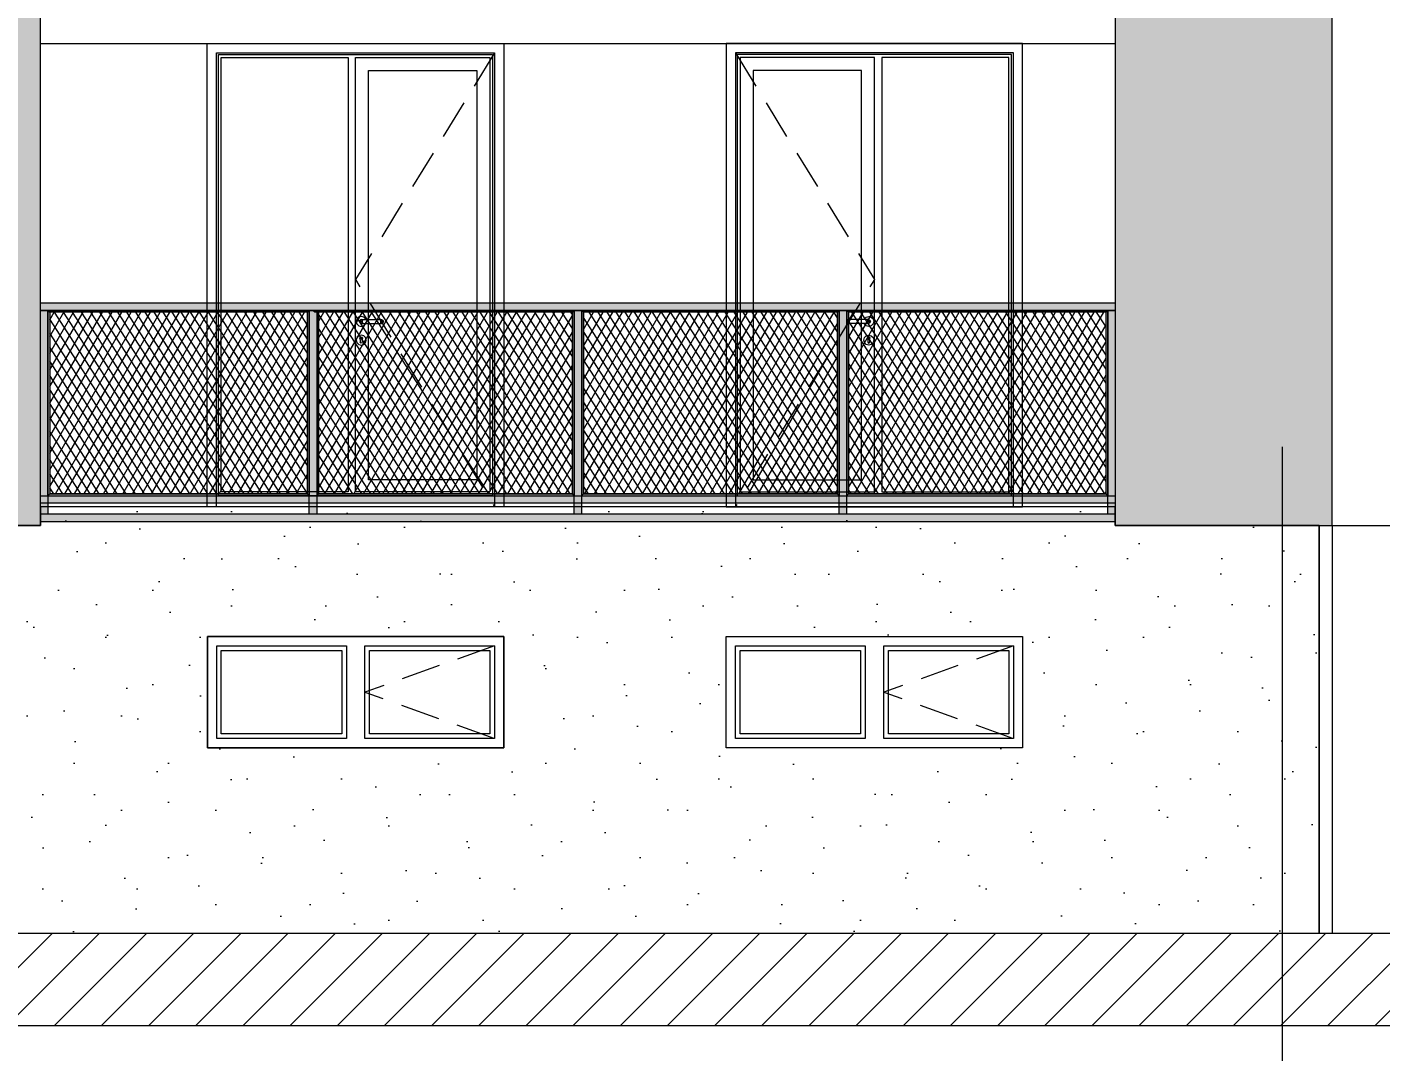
# Model space of a CAD drawing. Header units: millimetres. Extents: x 476244520 to 476657119, y 4620824743 to 4621446928.
# Drawn here: x 476574356 to 476581663, y 4621069804 to 4621075334 of the extents above; entities that cross this region are included whole.
import ezdxf

# ---------------------------------------------------------------- set-up
doc = ezdxf.new("R2010")
doc.units = ezdxf.units.MM
doc.header["$MEASUREMENT"] = 0
doc.linetypes.add('Hidden Line', pattern=[317.5, 211.666667, -105.833333])
for name, color, linetype, lineweight in [('2D Drafting - General_Pen_No__30_Pen_No__9_Pen_No__9_Pen_No__253', 252, 'Continuous', 0), ('2D Drafting - General_Pen_No__30_Pen_No__9_Pen_No__9_Pen_No__7', 7, 'Continuous', 0), ('2D Drafting - General_Pen_No__7_Pen_No__250', 7, 'Continuous', 0), ('2D Drafting - General_Pen_No__7_Pen_No__7', 7, 'Continuous', 0), ('New_2D Drafting - General_Pen_No__30_Pen_No__9_Pen_No__9_Pen_No__255', 255, 'Continuous', 0), ('New_2D Drafting - General_Pen_No__30_Pen_No__9_Pen_No__9_Pen_No__7', 7, 'Continuous', 0), ('New_2D Drafting - General_Pen_No__4', 7, 'Continuous', 0), ('New_2D Drafting - General_Pen_No__42', 250, 'Continuous', 0), ('New_2D Drafting - General_Pen_No__7', 7, 'Continuous', 0), ('New_reg_nak_Pen_No__7', 7, 'Continuous', 0), ('New_shenobebi_Pen_No__7', 7, 'Continuous', 0), ('New_Site & Landscape - Terrain_Pen_No__250', 7, 'Continuous', 0), ('New_Structural - Bearing_Pen_No__250', 7, 'Continuous', 0), ('New_Structural - Bearing_Pen_No__7', 7, 'Continuous', 0), ('Structural - Bearing_Pen_No__7', 7, 'Continuous', 0), ('zoma_Pen_No__142', 142, 'Continuous', 0), ('zoma_Pen_No__5_Pen_No__5_Pen_No__142', 142, 'Continuous', 0)]:
    doc.layers.add(name, color=color, linetype=linetype, lineweight=lineweight)
doc.layers.add('zoma', color=7, linetype='Continuous')
doc.styles.add('GENERATED_STYLE_2', font='arial.ttf')
doc.dimstyles.new('GENERATED_STYLE__1', dxfattribs={"dimtxt": 200, "dimasz": 64.421331, "dimexe": 0.18, "dimexo": 3, "dimgap": 0.09, "dimtad": 1, "dimtih": 1, "dimtoh": 1, "dimlfac": 0.001, "dimzin": 0, "dimdsep": 46, "dimtxsty": 'GENERATED_STYLE_2', "dimblk": 'ARROWHEAD_2', "dimblk1": 'ARROWHEAD_2', "dimblk2": 'ARROWHEAD_2', "dimcen": 0.09, "dimclrd": 142, "dimclre": 142, "dimclrt": 142, "dimadec": 0, "dimazin": 0, "dimtfac": 1, "dimtdec": 4, "dimtmove": 0, "dimatfit": 3, "dimfxl": 1, "dimtolj": 1, "dimtzin": 0, "dimarcsym": 0})
pattern_1 = [(60, (476844527.15, 4621385791.044), (-38.971143, 22.5), []), (122.833095, (476844527.15, 4621385791.044), (36.8060797, 18.75), [])]

# ---------------------------------------------------------------- blocks, each defined once
blk = doc.blocks.new('*D172', base_point=(476844527.1, 4621385791))
at = {"layer": 'zoma_Pen_No__142', "color": 142, "linetype": 'Continuous', "lineweight": 0, "transparency": 16777216}
for p, q in [((476539661.3, 4621067725), (476539702.8, 4621067725)), ((476539727.3, 4621067767.3), (476539678.3, 4621067682.6)), ((476539702.8, 4621067661.4), (476539702.8, 4621067788.5)), ((476539702.8, 4621067725), (476581502.8, 4621067725)), ((476581478.3, 4621067682.6), (476581527.3, 4621067767.3)), ((476581502.8, 4621067661.4), (476581502.8, 4621067788.5)), ((476581502.8, 4621067725), (476581544.2, 4621067725))]:
    blk.add_line(p, q, dxfattribs=at)
at = {"layer": 'zoma_Pen_No__142', "color": 142, "lineweight": 0, "transparency": 16777216, "insert": (476560260.9, 4621067765), "char_height": 200, "attachment_point": 7, "style": 'GENERATED_STYLE_2'}
blk.add_mtext('\\A1;{\\pql;\\fArial CYR|b0|i0|c204|p34;41.80}', dxfattribs=at)
blk = doc.blocks.new('ARROWHEAD_2')
at = {"color": 0, "linetype": 'Continuous', "lineweight": 0}
for p, q in [((0, 0), (-1, 0)), ((-0.38, -0.66), (0.38, 0.66))]:
    blk.add_line(p, q, dxfattribs=at)
blk = doc.blocks.new('*D184', base_point=(476844527.1, 4621385791))
at = {"layer": 'zoma_Pen_No__142', "color": 142, "linetype": 'Continuous', "lineweight": 0, "transparency": 16777216}
for p, q in [((476574054, 4621068559.8), (476574005.1, 4621068475)), ((476574029.5, 4621068453.8), (476574029.5, 4621068581)), ((476574454, 4621068559.8), (476574405.1, 4621068475)), ((476574429.5, 4621068453.8), (476574429.5, 4621068581)), ((476574029.5, 4621068517.4), (476574429.5, 4621068517.4))]:
    blk.add_line(p, q, dxfattribs=at)
blk = doc.blocks.new('*D185', base_point=(476844527.1, 4621385791))
at = {"layer": 'zoma_Pen_No__142', "color": 142, "linetype": 'Continuous', "lineweight": 0, "transparency": 16777216}
for p, q in [((476574454, 4621068559.8), (476574405.1, 4621068475)), ((476574429.5, 4621068453.8), (476574429.5, 4621068581)), ((476580954, 4621068559.8), (476580905.1, 4621068475)), ((476580929.5, 4621068453.8), (476580929.5, 4621068581)), ((476574429.5, 4621068517.4), (476580929.5, 4621068517.4))]:
    blk.add_line(p, q, dxfattribs=at)
at = {"layer": 'zoma_Pen_No__142', "color": 142, "lineweight": 0, "transparency": 16777216, "char_height": 200, "attachment_point": 7, "style": 'GENERATED_STYLE_2'}
for s, insert in [('\\A1;{\\pql;\\fArial CYR|b0|i0|c204|p34;6.50}', (476577413.5, 4621068557.4)), ('\\A1;{\\pql;\\fArial CYR|b0|i0|c204|p34;0.40}', (476580372.9, 4621068557.4))]:
    blk.add_mtext(s, dxfattribs=dict(at, insert=insert))
blk = doc.blocks.new('*D186', base_point=(476844527.1, 4621385791))
at = {"layer": 'zoma_Pen_No__142', "color": 142, "linetype": 'Continuous', "lineweight": 0, "transparency": 16777216}
for p, q in [((476580954, 4621068559.8), (476580905.1, 4621068475)), ((476580929.5, 4621068453.8), (476580929.5, 4621068581)), ((476581305.1, 4621068475), (476581354, 4621068559.8)), ((476581329.5, 4621068453.8), (476581329.5, 4621068581)), ((476580929.5, 4621068517.4), (476581329.5, 4621068517.4)), ((476581329.5, 4621068517.4), (476581371, 4621068517.4))]:
    blk.add_line(p, q, dxfattribs=at)

msp = doc.modelspace()

# ---------------------------------------------------------------- hatches: boundary and pattern name
at = {"layer": '2D Drafting - General_Pen_No__30_Pen_No__9_Pen_No__9_Pen_No__253', "linetype": 'Continuous', "lineweight": 0}
h = msp.add_hatch(dxfattribs=at)
h.set_pattern_fill('BRICK___RUNNING_BOND', color=252, style=0, pattern_type=2)
h.set_pattern_definition([(0, (476584677.18, 4621075479.1), (0, 66.64), []), (90, (476584677.18, 4621075479.1), (-244.8, 0), [66.64, -66.64]), (90, (476584799.58, 4621075545.74), (-244.8, 0), [66.64, -66.64])])
h.paths.add_polyline_path([(476539459.138, 4621072645.531), (476540629.005, 4621072645.531), (476540629.014, 4621075245.539), (476540629.014, 4621076667.176), (476540629.014, 4621084845.531), (476540629.014, 4621085057.885), (476540629.014, 4621085545.532), (476546429.014, 4621085545.532), (476546429.014, 4621072645.531), (476553686.976, 4621072645.531), (476553729.155, 4621072645.531), (476553729.155, 4621075945.533), (476553729.155, 4621078445.544), (476553729.155, 4621079070.057), (476553729.155, 4621085545.544), (476557529.011, 4621085545.544), (476557529.011, 4621075245.549), (476556929.206, 4621075245.549), (476556929.206, 4621070445.499), (476563929.127, 4621070445.499), (476563929.127, 4621075251.999), (476563329.323, 4621075251.999), (476563329.323, 4621085545.544), (476567129.179, 4621085545.544), (476567129.179, 4621072645.445), (476569940.806, 4621072645.445), (476569940.806, 4621072645.531), (476570829.494, 4621072645.531), (476572429.494, 4621072645.531), (476574429.014, 4621072645.531), (476574429.014, 4621085545.532), (476580229.014, 4621085545.532), (476580229.014, 4621072645.531), (476581399.049, 4621072645.531), (476581399.049, 4621085945.125), (476580317.511, 4621085945.125), (476574428.978, 4621085945.125), (476553729.155, 4621085945.125), (476546829.014, 4621085945.125), (476539459.138, 4621085945.125)])
h.paths.add_polyline_path([(476546829.014, 4621082345.544), (476546829.014, 4621084845.531), (476553329.014, 4621084845.531), (476553329.014, 4621082345.544)], flags=0)
h.paths.add_polyline_path([(476546829.014, 4621075945.533), (476546829.014, 4621078445.544), (476553329.014, 4621078445.544), (476553329.014, 4621075945.533)], flags=0)
h.paths.add_polyline_path([(476546829.014, 4621079145.544), (476546829.014, 4621081645.544), (476553329.014, 4621081645.544), (476553329.014, 4621079145.544)], flags=0)
h.paths.add_polyline_path([(476549474.939, 4621072745.581), (476549479.055, 4621072745.581), (476549479.055, 4621075245.581), (476547879.055, 4621075245.582), (476547879.055, 4621072745.581)], flags=0)
h.paths.add_polyline_path([(476559629.231, 4621083245.531), (476559629.231, 4621084845.531), (476558029.231, 4621084845.531), (476558029.231, 4621083245.531)], flags=0)
h.paths.add_polyline_path([(476559629.231, 4621073645.531), (476559629.231, 4621075245.531), (476558029.231, 4621075245.531), (476558029.231, 4621073645.531)], flags=0)
h.paths.add_polyline_path([(476558029.236, 4621076845.531), (476559629.236, 4621076845.531), (476559629.236, 4621078445.531), (476558029.236, 4621078445.531)], flags=0)
h.paths.add_polyline_path([(476559629.236, 4621080045.531), (476559629.236, 4621081645.531), (476558029.236, 4621081645.531), (476558029.236, 4621080045.531)], flags=0)
h.paths.add_polyline_path([(476559629.014, 4621071445.531), (476559629.014, 4621072045.531), (476558029.442, 4621072045.531), (476558029.442, 4621071445.531)], flags=0)
h.paths.add_polyline_path([(476561228.792, 4621078445.531), (476561228.792, 4621076845.531), (476562828.792, 4621076845.531), (476562828.792, 4621078445.531)], flags=0)
h.paths.add_polyline_path([(476561228.792, 4621080045.531), (476562828.792, 4621080045.531), (476562828.792, 4621081645.531), (476561228.792, 4621081645.531)], flags=0)
h.paths.add_polyline_path([(476561228.797, 4621084845.531), (476561228.797, 4621083245.531), (476562828.797, 4621083245.531), (476562828.797, 4621084845.531)], flags=0)
h.paths.add_polyline_path([(476562828.369, 4621071445.531), (476562828.369, 4621072045.531), (476561228.797, 4621072045.531), (476561228.797, 4621071445.531)], flags=0)
h.paths.add_polyline_path([(476561228.797, 4621073645.531), (476562828.797, 4621073645.531), (476562828.797, 4621075245.531), (476561228.797, 4621075245.531)], flags=0)
h.paths.add_polyline_path([(476568178.997, 4621081645.582), (476568178.997, 4621079145.581), (476569778.997, 4621079145.581), (476569778.997, 4621081645.581)], flags=0)
h.paths.add_polyline_path([(476569778.997, 4621075945.581), (476569778.997, 4621078445.581), (476568178.997, 4621078445.582), (476568178.997, 4621075945.581)], flags=0)
h.paths.add_polyline_path([(476568178.997, 4621082345.581), (476569778.997, 4621082345.581), (476569778.997, 4621084845.581), (476568178.997, 4621084845.582)], flags=0)
h.paths.add_polyline_path([(476571779.011, 4621084845.581), (476571779.011, 4621082345.581), (476573379.011, 4621082345.581), (476573379.011, 4621084845.582)], flags=0)
h.paths.add_polyline_path([(476571779.011, 4621081645.581), (476571779.011, 4621079145.581), (476573379.011, 4621079145.581), (476573379.011, 4621081645.582)], flags=0)
h.paths.add_polyline_path([(476571779.011, 4621075245.581), (476571779.011, 4621072745.581), (476571783.128, 4621072745.581), (476573379.011, 4621072745.581), (476573379.011, 4621075245.582)], flags=0)
h.paths.add_polyline_path([(476571779.011, 4621075945.581), (476573379.011, 4621075945.581), (476573379.011, 4621078445.582), (476571779.011, 4621078445.581)], flags=0)
at = {"layer": '2D Drafting - General_Pen_No__7_Pen_No__7', "linetype": 'Continuous', "lineweight": 0}
h = msp.add_hatch(dxfattribs=at)
h.set_pattern_fill('MASONRY_BLOCK', style=0, pattern_type=2)
h.set_pattern_definition([(45, (476844527.15, 4621385791.04), (-127.27922, 127.27922), [])])
h.paths.add_polyline_path([(476586195.073, 4621070445.452), (476586195.073, 4621069945.453), (476529791.678, 4621069945.453), (476529791.678, 4621070445.443), (476544428.49, 4621070445.473)])
at = {"layer": 'New_2D Drafting - General_Pen_No__30_Pen_No__9_Pen_No__9_Pen_No__255', "linetype": 'Continuous', "lineweight": 0}
for points in [[(476580229.014, 4621073845.583), (476580229.014, 4621073805.583), (476574429.014, 4621073805.583), (476574429.014, 4621073845.583)], [(476574469.014, 4621072705.531), (476574429.014, 4621072705.531), (476574429.014, 4621073805.583), (476574469.014, 4621073805.583)], [(476574478.988, 4621073795.583), (476574468.988, 4621073805.583), (476575879.014, 4621073805.583), (476575869.014, 4621073795.583)], [(476574469.014, 4621073805.583), (476574479.1, 4621073795.583), (476574479.1, 4621072815.581), (476574469.014, 4621072805.581)], [(476575879.014, 4621072805.581), (476575869.014, 4621072815.581), (476575869.014, 4621073795.583), (476575879.014, 4621073805.583)], [(476575919.014, 4621072705.531), (476575879.014, 4621072705.531), (476575879.014, 4621073805.583), (476575919.014, 4621073805.583)], [(476575909.014, 4621073795.609), (476575899.014, 4621073805.609), (476577309.014, 4621073805.609), (476577299.014, 4621073795.609)], [(476575919.014, 4621072805.555), (476575929.014, 4621072815.555), (476575929.014, 4621073795.583), (476575919.014, 4621073805.583)], [(476577309.014, 4621072805.581), (476577299.014, 4621072815.581), (476577299.014, 4621073795.609), (476577309.014, 4621073805.609)], [(476577349.014, 4621072705.531), (476577309.014, 4621072705.531), (476577309.014, 4621073805.583), (476577349.014, 4621073805.583)], [(476577359.014, 4621073795.583), (476577349.014, 4621073805.583), (476578739.014, 4621073805.583), (476578729.014, 4621073795.583)], [(476577349.014, 4621072805.555), (476577359.014, 4621072815.555), (476577359.014, 4621073795.583), (476577349.014, 4621073805.583)], [(476578739.014, 4621072805.581), (476578729.014, 4621072815.581), (476578729.014, 4621073795.609), (476578739.014, 4621073805.609)], [(476578779.014, 4621072705.531), (476578739.014, 4621072705.531), (476578739.014, 4621073805.583), (476578779.014, 4621073805.583)], [(476578779.014, 4621072805.555), (476578789.014, 4621072815.555), (476578789.014, 4621073795.583), (476578779.014, 4621073805.583)], [(476578789.014, 4621073795.583), (476578779.014, 4621073805.583), (476580189.014, 4621073805.583), (476580179.014, 4621073795.583)], [(476580189.014, 4621072805.555), (476580179.014, 4621072815.555), (476580179.014, 4621073795.583), (476580189.014, 4621073805.583)], [(476580229.014, 4621072705.531), (476580189.014, 4621072705.531), (476580189.014, 4621073805.583), (476580229.014, 4621073805.583)], [(476580229.014, 4621072805.581), (476580229.014, 4621072765.581), (476574429.014, 4621072765.581), (476574429.014, 4621072805.581)], [(476574479.1, 4621072815.581), (476574469.014, 4621072805.581), (476575879.014, 4621072805.581), (476575869.014, 4621072815.581)], [(476575929.014, 4621072815.608), (476575918.988, 4621072805.581), (476577309.014, 4621072805.581), (476577298.988, 4621072815.608)], [(476577359.014, 4621072815.555), (476577349.039, 4621072805.581), (476578739.04, 4621072805.581), (476578729.034, 4621072815.587)], [(476578789.014, 4621072815.581), (476578779.014, 4621072805.581), (476580188.988, 4621072805.581), (476580178.988, 4621072815.581)], [(476574429.014, 4621072705.531), (476574429.014, 4621072665.531), (476580229.014, 4621072665.531), (476580229.014, 4621072705.531)]]:
    msp.add_hatch(color=255, dxfattribs=at).paths.add_polyline_path(points)
at = {"layer": 'New_2D Drafting - General_Pen_No__42', "linetype": 'Continuous', "lineweight": 0}
h = msp.add_hatch(dxfattribs=at)
h.set_pattern_fill('CUT_STONE', color=250, style=0, pattern_type=2)
h.set_pattern_definition([(45, (476844527.15, 4621386591.04), (-254.55844, 254.55844), [0, -240, 0, -360]), (110, (476845327.15, 4621386591.04), (338.28934, 123.12725), [0, -176, 0, -304])])
h.paths.add_polyline_path([(476570029.014, 4621072645.531), (476570029.014, 4621070445.526), (476581329.167, 4621070445.55), (476581329.167, 4621072645.531), (476580229.014, 4621072645.531), (476580229.014, 4621072745.589), (476574429.014, 4621072745.589), (476574429.014, 4621072645.532)])
h.paths.add_polyline_path([(476573429.014, 4621071445.531), (476573429.014, 4621072045.531), (476571829.442, 4621072045.531), (476571829.442, 4621071445.531)], flags=0)
h.paths.add_polyline_path([(476575329.442, 4621072045.531), (476575329.442, 4621071445.531), (476576929.014, 4621071445.531), (476576929.014, 4621072045.531)], flags=0)
h.paths.add_polyline_path([(476578129.591, 4621072045.531), (476579729.162, 4621072045.531), (476579729.162, 4621071445.531), (476578129.591, 4621071445.531)], flags=0)
at = {"layer": 'New_2D Drafting - General_Pen_No__7', "linetype": 'Continuous', "lineweight": 0}
h = msp.add_hatch(dxfattribs=at)
h.set_pattern_fill('BATT_INSULATION', style=0, pattern_type=2)
h.set_pattern_definition(pattern_1)
h.paths.add_polyline_path([(476575869.014, 4621073795.583), (476574479.1, 4621073795.583), (476574479.1, 4621072815.581), (476575869.014, 4621072815.581)])
h = msp.add_hatch(dxfattribs=at)
h.set_pattern_fill('BATT_INSULATION', style=0, pattern_type=2)
h.set_pattern_definition(pattern_1)
h.paths.add_polyline_path([(476577299.014, 4621073795.609), (476575929.014, 4621073795.609), (476575929.014, 4621072815.608), (476577299.014, 4621072815.608)])
h = msp.add_hatch(dxfattribs=at)
h.set_pattern_fill('BATT_INSULATION', style=0, pattern_type=2)
h.set_pattern_definition(pattern_1)
h.paths.add_polyline_path([(476578729.04, 4621073795.583), (476577359.014, 4621073795.583), (476577359.014, 4621072815.555), (476578729.04, 4621072815.555)])
h = msp.add_hatch(dxfattribs=at)
h.set_pattern_fill('BATT_INSULATION', style=0, pattern_type=2)
h.set_pattern_definition(pattern_1)
h.paths.add_polyline_path([(476580179.014, 4621073795.583), (476578789.014, 4621073795.583), (476578789.014, 4621072815.581), (476580179.014, 4621072815.581)])

# ---------------------------------------------------------------- linework, layer by layer
at = {"layer": '2D Drafting - General_Pen_No__30_Pen_No__9_Pen_No__9_Pen_No__7', "color": 7, "linetype": 'Continuous', "lineweight": 0, "flags": 128}
msp.add_lwpolyline([(476556929.206, 4621070445.499), (476563929.127, 4621070445.499), (476563929.127, 4621075251.999), (476563329.323, 4621075251.999), (476563329.323, 4621085545.544), (476567129.179, 4621085545.544), (476567129.179, 4621072645.445), (476569940.806, 4621072645.445), (476569940.806, 4621072645.531), (476570829.494, 4621072645.531), (476572429.494, 4621072645.531), (476574429.014, 4621072645.531), (476574429.014, 4621085545.532), (476580229.014, 4621085545.532), (476580229.014, 4621072645.531), (476581399.049, 4621072645.531), (476581399.049, 4621085945.125), (476580317.511, 4621085945.125), (476574428.978, 4621085945.125), (476553729.155, 4621085945.125)], dxfattribs=at)
at = {"layer": '2D Drafting - General_Pen_No__7_Pen_No__250', "color": 7, "linetype": 'Continuous', "lineweight": 0, "flags": 128}
msp.add_lwpolyline([(476586195.073, 4621070445.452), (476586195.073, 4621069945.453), (476529791.678, 4621069945.453), (476529791.678, 4621070445.443), (476544428.49, 4621070445.473)], close=True, dxfattribs=at)
at = {"layer": '2D Drafting - General_Pen_No__7_Pen_No__7', "color": 7, "linetype": 'Continuous', "lineweight": 0, "flags": 128}
for points in [[(476576924.593, 4621072745.538), (476575328.71, 4621072745.544), (476575328.718, 4621075245.544), (476576928.718, 4621075245.538)], [(476576928.718, 4621075245.538), (476576928.71, 4621072745.538), (476576924.593, 4621072745.538)], [(476578133.146, 4621072745.538), (476579729.029, 4621072745.543), (476579729.021, 4621075245.544), (476578129.021, 4621075245.538)], [(476578129.021, 4621075245.538), (476578129.029, 4621072745.538), (476578133.146, 4621072745.538)]]:
    msp.add_lwpolyline(points, dxfattribs=at)
for points in [[(476575378.718, 4621075195.542), (476576878.718, 4621075195.537), (476576878.71, 4621072745.538), (476575378.71, 4621072745.545)], [(476575388.718, 4621075185.542), (476576868.718, 4621075185.537), (476576868.71, 4621072805.54), (476575388.71, 4621072805.545)], [(476579679.021, 4621075195.542), (476578179.021, 4621075195.537), (476578179.029, 4621072745.538), (476579679.029, 4621072745.545)], [(476579669.021, 4621075185.542), (476578189.021, 4621075185.537), (476578189.029, 4621072805.54), (476579669.029, 4621072805.545)], [(476575403.718, 4621075170.542), (476576088.718, 4621075170.54), (476576088.71, 4621072825.542), (476575403.71, 4621072825.545)], [(476576128.714, 4621075170.54), (476576853.718, 4621075170.537), (476576853.71, 4621072825.54), (476576128.71, 4621072825.542)], [(476576198.718, 4621075100.54), (476576783.718, 4621075100.538), (476576783.71, 4621072890.54), (476576198.71, 4621072890.542)], [(476578929.025, 4621075170.54), (476578204.021, 4621075170.537), (476578204.029, 4621072825.54), (476578929.029, 4621072825.542)], [(476578859.021, 4621075100.539), (476578274.021, 4621075100.537), (476578274.029, 4621072890.54), (476578859.029, 4621072890.542)], [(476579654.021, 4621075170.542), (476578969.021, 4621075170.54), (476578969.029, 4621072825.542), (476579654.029, 4621072825.545)]]:
    msp.add_lwpolyline(points, close=True, dxfattribs=at)
at = {"layer": '2D Drafting - General_Pen_No__7_Pen_No__7', "color": 7, "linetype": 'Hidden Line', "lineweight": 0, "flags": 128}
for points in [[(476576878.718, 4621075195.537), (476576128.714, 4621073971.417), (476576877.933, 4621072746.822)], [(476578179.021, 4621075195.537), (476578929.025, 4621073971.417), (476578179.806, 4621072746.822)], [(476576879.014, 4621071995.531), (476576179.228, 4621071745.531), (476576879.014, 4621071495.531)], [(476579679.162, 4621071995.531), (476578979.377, 4621071745.531), (476579679.162, 4621071495.531)]]:
    msp.add_lwpolyline(points, dxfattribs=at)
at = {"layer": 'New_2D Drafting - General_Pen_No__30_Pen_No__9_Pen_No__9_Pen_No__7', "color": 7, "linetype": 'Continuous', "lineweight": 0, "flags": 128}
for points in [[(476580229.014, 4621073845.583), (476580229.014, 4621073805.583), (476574429.014, 4621073805.583), (476574429.014, 4621073845.583)], [(476574469.014, 4621072705.531), (476574429.014, 4621072705.531), (476574429.014, 4621073805.583), (476574469.014, 4621073805.583)], [(476574478.988, 4621073795.583), (476574468.988, 4621073805.583), (476575879.014, 4621073805.583), (476575869.014, 4621073795.583)], [(476574469.014, 4621073805.583), (476574479.1, 4621073795.583), (476574479.1, 4621072815.581), (476574469.014, 4621072805.581)], [(476575879.014, 4621072805.581), (476575869.014, 4621072815.581), (476575869.014, 4621073795.583), (476575879.014, 4621073805.583)], [(476575919.014, 4621072705.531), (476575879.014, 4621072705.531), (476575879.014, 4621073805.583), (476575919.014, 4621073805.583)], [(476575909.014, 4621073795.609), (476575899.014, 4621073805.609), (476577309.014, 4621073805.609), (476577299.014, 4621073795.609)], [(476575919.014, 4621072805.555), (476575929.014, 4621072815.555), (476575929.014, 4621073795.583), (476575919.014, 4621073805.583)], [(476577309.014, 4621072805.581), (476577299.014, 4621072815.581), (476577299.014, 4621073795.609), (476577309.014, 4621073805.609)], [(476577349.014, 4621072705.531), (476577309.014, 4621072705.531), (476577309.014, 4621073805.583), (476577349.014, 4621073805.583)], [(476577359.014, 4621073795.583), (476577349.014, 4621073805.583), (476578739.014, 4621073805.583), (476578729.014, 4621073795.583)], [(476577349.014, 4621072805.555), (476577359.014, 4621072815.555), (476577359.014, 4621073795.583), (476577349.014, 4621073805.583)], [(476578739.014, 4621072805.581), (476578729.014, 4621072815.581), (476578729.014, 4621073795.609), (476578739.014, 4621073805.609)], [(476578779.014, 4621072705.531), (476578739.014, 4621072705.531), (476578739.014, 4621073805.583), (476578779.014, 4621073805.583)], [(476578779.014, 4621072805.555), (476578789.014, 4621072815.555), (476578789.014, 4621073795.583), (476578779.014, 4621073805.583)], [(476578789.014, 4621073795.583), (476578779.014, 4621073805.583), (476580189.014, 4621073805.583), (476580179.014, 4621073795.583)], [(476580189.014, 4621072805.555), (476580179.014, 4621072815.555), (476580179.014, 4621073795.583), (476580189.014, 4621073805.583)], [(476580229.014, 4621072705.531), (476580189.014, 4621072705.531), (476580189.014, 4621073805.583), (476580229.014, 4621073805.583)], [(476580229.014, 4621072805.581), (476580229.014, 4621072765.581), (476574429.014, 4621072765.581), (476574429.014, 4621072805.581)], [(476574479.1, 4621072815.581), (476574469.014, 4621072805.581), (476575879.014, 4621072805.581), (476575869.014, 4621072815.581)], [(476575929.014, 4621072815.608), (476575918.988, 4621072805.581), (476577309.014, 4621072805.581), (476577298.988, 4621072815.608)], [(476577359.014, 4621072815.555), (476577349.039, 4621072805.581), (476578739.04, 4621072805.581), (476578729.034, 4621072815.587)], [(476578789.014, 4621072815.581), (476578779.014, 4621072805.581), (476580188.988, 4621072805.581), (476580178.988, 4621072815.581)], [(476574429.014, 4621072705.531), (476574429.014, 4621072665.531), (476580229.014, 4621072665.531), (476580229.014, 4621072705.531)]]:
    msp.add_lwpolyline(points, close=True, dxfattribs=at)
at = {"layer": 'New_2D Drafting - General_Pen_No__4', "color": 7, "linetype": 'Continuous', "lineweight": 0, "flags": 128}
for points in [[(476575869.014, 4621073795.583), (476574479.1, 4621073795.583), (476574479.1, 4621072815.581), (476575869.014, 4621072815.581)], [(476577299.014, 4621073795.609), (476575929.014, 4621073795.609), (476575929.014, 4621072815.608), (476577299.014, 4621072815.608)], [(476578729.04, 4621073795.583), (476577359.014, 4621073795.583), (476577359.014, 4621072815.555), (476578729.04, 4621072815.555)], [(476580179.014, 4621073795.583), (476578789.014, 4621073795.583), (476578789.014, 4621072815.581), (476580179.014, 4621072815.581)], [(476570029.014, 4621072645.531), (476570029.014, 4621070445.526), (476581329.167, 4621070445.55), (476581329.167, 4621072645.531), (476580229.014, 4621072645.531), (476580229.014, 4621072745.589), (476574429.014, 4621072745.589), (476574429.014, 4621072645.532)], [(476575329.442, 4621072045.531), (476575329.442, 4621071445.531), (476576929.014, 4621071445.531), (476576929.014, 4621072045.531)], [(476578129.591, 4621072045.531), (476579729.162, 4621072045.531), (476579729.162, 4621071445.531), (476578129.591, 4621071445.531)]]:
    msp.add_lwpolyline(points, close=True, dxfattribs=at)
at = {"layer": 'New_reg_nak_Pen_No__7', "color": 7, "linetype": 'Continuous', "lineweight": 0}
msp.add_line((476581399.049, 4621072645.531), (476581399.049, 4621070445.549), dxfattribs=at)
at = {"layer": 'New_shenobebi_Pen_No__7', "color": 7, "linetype": 'Continuous', "lineweight": 0}
msp.add_line((476581329.167, 4621072645.531), (476581329.167, 4621070445.549), dxfattribs=at)
at = {"layer": 'New_Site & Landscape - Terrain_Pen_No__250', "color": 7, "linetype": 'Continuous', "lineweight": 0}
msp.add_line((476581399.049, 4621072645.531), (476584873.249, 4621072645.531), dxfattribs=at)
at = {"layer": 'New_Structural - Bearing_Pen_No__250', "color": 7, "linetype": 'Continuous', "lineweight": 0}
for p, q in [((476574429.014, 4621075245.531), (476580229.014, 4621075245.531)), ((476576136.221, 4621073759.041), (476576132.603, 4621073745.541)), ((476576132.603, 4621073745.541), (476576136.221, 4621073732.041)), ((476576146.103, 4621073768.923), (476576136.221, 4621073759.041)), ((476576136.221, 4621073732.041), (476576146.103, 4621073722.158)), ((476576159.603, 4621073772.541), (476576146.103, 4621073768.923)), ((476576146.103, 4621073722.158), (476576159.603, 4621073718.541)), ((476576152.532, 4621073752.612), (476576149.603, 4621073745.541)), ((476576149.603, 4621073745.541), (476576152.532, 4621073738.47)), ((476576154.084, 4621073752.612), (476576151.325, 4621073745.541)), ((476576151.325, 4621073745.541), (476576154.084, 4621073738.47)), ((476576159.603, 4621073755.541), (476576152.532, 4621073752.612)), ((476576152.532, 4621073738.47), (476576159.603, 4621073735.541)), ((476576158.899, 4621073752.612), (476576156.787, 4621073745.541)), ((476576156.787, 4621073745.541), (476576158.899, 4621073738.47)), ((476576173.103, 4621073768.923), (476576159.603, 4621073772.541)), ((476576159.603, 4621073755.541), (476576160.745, 4621073755.541)), ((476576159.603, 4621073735.541), (476576160.745, 4621073735.541)), ((476576159.603, 4621073718.541), (476576173.103, 4621073722.158)), ((476576160.745, 4621073755.541), (476576163.997, 4621073755.541)), ((476576160.745, 4621073735.541), (476576163.997, 4621073735.541)), ((476576163.997, 4621073755.541), (476576168.863, 4621073755.541)), ((476576163.997, 4621073735.541), (476576168.863, 4621073735.541)), ((476576166.104, 4621073752.612), (476576164.961, 4621073745.541)), ((476576164.961, 4621073745.541), (476576166.104, 4621073738.47)), ((476576168.863, 4621073755.541), (476576174.603, 4621073755.541)), ((476576168.863, 4621073735.541), (476576174.603, 4621073735.541)), ((476576182.986, 4621073759.041), (476576173.103, 4621073768.923)), ((476576173.103, 4621073722.158), (476576182.986, 4621073732.041)), ((476576174.603, 4621073755.541), (476576254.603, 4621073755.54)), ((476576174.603, 4621073735.541), (476576254.603, 4621073735.54)), ((476576183.924, 4621073755.541), (476576182.986, 4621073759.041)), ((476576182.986, 4621073732.041), (476576183.924, 4621073735.541)), ((476576254.603, 4621073755.54), (476576260.344, 4621073755.54)), ((476576254.603, 4621073735.54), (476576260.344, 4621073735.54)), ((476576260.344, 4621073755.54), (476576265.21, 4621073755.54)), ((476576260.344, 4621073735.54), (476576265.21, 4621073735.54)), ((476576263.103, 4621073752.611), (476576264.245, 4621073745.54)), ((476576264.245, 4621073745.54), (476576263.103, 4621073738.469)), ((476576265.21, 4621073755.54), (476576268.462, 4621073755.54)), ((476576265.21, 4621073735.54), (476576268.461, 4621073735.54)), ((476576268.461, 4621073735.54), (476576269.603, 4621073735.54)), ((476576268.462, 4621073755.54), (476576269.603, 4621073755.54)), ((476576269.603, 4621073755.54), (476576276.674, 4621073752.611)), ((476576276.674, 4621073738.469), (476576269.603, 4621073735.54)), ((476576270.308, 4621073752.611), (476576272.419, 4621073745.54)), ((476576272.419, 4621073745.54), (476576270.308, 4621073738.469)), ((476576275.122, 4621073752.611), (476576277.881, 4621073745.54)), ((476576277.881, 4621073745.54), (476576275.122, 4621073738.469)), ((476576276.674, 4621073752.611), (476576279.603, 4621073745.54)), ((476576279.603, 4621073745.54), (476576276.674, 4621073738.469)), ((476578781.064, 4621073752.611), (476578778.136, 4621073745.54)), ((476578778.136, 4621073745.54), (476578781.065, 4621073738.469)), ((476578782.617, 4621073752.611), (476578779.858, 4621073745.54)), ((476578779.858, 4621073745.54), (476578782.617, 4621073738.469)), ((476578788.136, 4621073755.54), (476578781.064, 4621073752.611)), ((476578781.065, 4621073738.469), (476578788.136, 4621073735.54)), ((476578787.431, 4621073752.611), (476578785.319, 4621073745.54)), ((476578785.319, 4621073745.54), (476578787.431, 4621073738.469)), ((476578789.277, 4621073755.54), (476578788.136, 4621073755.54)), ((476578789.277, 4621073735.54), (476578788.136, 4621073735.54)), ((476578792.529, 4621073755.54), (476578789.277, 4621073755.54)), ((476578792.529, 4621073735.54), (476578789.277, 4621073735.54)), ((476578797.395, 4621073755.54), (476578792.529, 4621073755.54)), ((476578797.395, 4621073735.54), (476578792.529, 4621073735.54)), ((476578794.636, 4621073752.611), (476578793.494, 4621073745.54)), ((476578793.494, 4621073745.54), (476578794.636, 4621073738.469)), ((476578803.136, 4621073755.54), (476578797.395, 4621073755.54)), ((476578803.136, 4621073735.54), (476578797.395, 4621073735.54)), ((476578883.136, 4621073755.541), (476578803.136, 4621073755.54)), ((476578883.136, 4621073735.541), (476578803.136, 4621073735.54)), ((476578873.815, 4621073755.54), (476578874.753, 4621073759.04)), ((476578874.753, 4621073732.04), (476578873.815, 4621073735.54)), ((476578874.753, 4621073759.04), (476578884.635, 4621073768.923)), ((476578884.636, 4621073722.158), (476578874.753, 4621073732.04)), ((476578888.876, 4621073755.541), (476578883.136, 4621073755.541)), ((476578888.876, 4621073735.541), (476578883.136, 4621073735.541)), ((476578884.635, 4621073768.923), (476578898.135, 4621073772.541)), ((476578898.136, 4621073718.541), (476578884.636, 4621073722.158)), ((476578893.742, 4621073755.541), (476578888.876, 4621073755.541)), ((476578893.742, 4621073735.541), (476578888.876, 4621073735.541)), ((476578891.635, 4621073752.612), (476578892.778, 4621073745.541)), ((476578892.778, 4621073745.541), (476578891.635, 4621073738.469)), ((476578896.994, 4621073755.541), (476578893.742, 4621073755.541)), ((476578896.994, 4621073735.541), (476578893.742, 4621073735.541)), ((476578898.136, 4621073755.541), (476578896.994, 4621073755.541)), ((476578898.136, 4621073735.541), (476578896.994, 4621073735.541)), ((476578898.135, 4621073772.541), (476578911.635, 4621073768.923)), ((476578898.136, 4621073755.541), (476578905.207, 4621073752.612)), ((476578905.207, 4621073738.47), (476578898.136, 4621073735.541)), ((476578911.636, 4621073722.158), (476578898.136, 4621073718.541)), ((476578898.84, 4621073752.612), (476578900.952, 4621073745.541)), ((476578900.952, 4621073745.541), (476578898.84, 4621073738.47)), ((476578903.655, 4621073752.612), (476578906.414, 4621073745.541)), ((476578906.414, 4621073745.541), (476578903.655, 4621073738.47)), ((476578905.207, 4621073752.612), (476578908.136, 4621073745.541)), ((476578908.136, 4621073745.541), (476578905.207, 4621073738.47)), ((476578911.635, 4621073768.923), (476578921.518, 4621073759.041)), ((476578921.518, 4621073732.041), (476578911.636, 4621073722.158)), ((476578921.518, 4621073759.041), (476578925.136, 4621073745.541)), ((476578925.136, 4621073745.541), (476578921.518, 4621073732.041)), ((476576136.22, 4621073659.041), (476576132.603, 4621073645.541)), ((476576132.603, 4621073645.541), (476576136.22, 4621073632.041)), ((476576146.103, 4621073668.923), (476576136.22, 4621073659.041)), ((476576159.603, 4621073672.541), (476576146.103, 4621073668.923)), ((476576152.883, 4621073657.181), (476576152.135, 4621073655.233)), ((476576154.603, 4621073649.941), (476576152.135, 4621073655.233)), ((476576152.883, 4621073657.181), (476576154.228, 4621073660.685)), ((476576154.228, 4621073660.685), (476576159.603, 4621073662.966)), ((476576154.603, 4621073648.427), (476576154.603, 4621073649.941)), ((476576154.603, 4621073648.427), (476576154.603, 4621073645.541)), ((476576154.603, 4621073645.541), (476576154.603, 4621073642.654)), ((476576154.603, 4621073642.654), (476576154.603, 4621073636.88)), ((476576173.103, 4621073668.923), (476576159.603, 4621073672.541)), ((476576159.603, 4621073662.966), (476576164.978, 4621073660.685)), ((476576167.071, 4621073655.233), (476576164.603, 4621073649.941)), ((476576164.603, 4621073649.941), (476576164.603, 4621073648.427)), ((476576164.603, 4621073648.427), (476576164.603, 4621073645.541)), ((476576164.603, 4621073645.541), (476576164.603, 4621073642.654)), ((476576164.603, 4621073642.654), (476576164.603, 4621073636.88)), ((476576166.323, 4621073657.18), (476576164.978, 4621073660.685)), ((476576166.323, 4621073657.18), (476576167.071, 4621073655.233)), ((476576182.986, 4621073659.041), (476576173.103, 4621073668.923)), ((476576186.603, 4621073645.541), (476576182.986, 4621073659.041)), ((476576182.986, 4621073632.041), (476576186.603, 4621073645.541)), ((476578871.136, 4621073645.54), (476578874.753, 4621073659.04)), ((476578874.753, 4621073632.04), (476578871.136, 4621073645.54)), ((476578874.753, 4621073659.04), (476578884.636, 4621073668.923)), ((476578884.636, 4621073668.923), (476578898.136, 4621073672.541)), ((476578891.416, 4621073657.18), (476578890.668, 4621073655.233)), ((476578890.668, 4621073655.233), (476578893.136, 4621073649.941)), ((476578891.416, 4621073657.18), (476578892.761, 4621073660.684)), ((476578898.136, 4621073662.966), (476578892.761, 4621073660.684)), ((476578893.136, 4621073649.941), (476578893.136, 4621073648.427)), ((476578893.136, 4621073648.427), (476578893.136, 4621073645.541)), ((476578893.136, 4621073645.541), (476578893.136, 4621073642.654)), ((476578893.136, 4621073642.654), (476578893.136, 4621073636.88)), ((476578898.136, 4621073672.541), (476578911.636, 4621073668.923)), ((476578903.511, 4621073660.684), (476578898.136, 4621073662.966)), ((476578903.136, 4621073649.941), (476578905.604, 4621073655.233)), ((476578903.136, 4621073648.427), (476578903.136, 4621073649.941)), ((476578903.136, 4621073648.427), (476578903.136, 4621073645.541)), ((476578903.136, 4621073645.541), (476578903.136, 4621073642.654)), ((476578903.136, 4621073642.654), (476578903.136, 4621073636.88)), ((476578904.856, 4621073657.18), (476578903.511, 4621073660.684)), ((476578904.856, 4621073657.18), (476578905.604, 4621073655.233)), ((476578911.636, 4621073668.923), (476578921.519, 4621073659.041)), ((476578921.519, 4621073659.041), (476578925.136, 4621073645.541)), ((476578925.136, 4621073645.541), (476578921.519, 4621073632.041)), ((476576136.22, 4621073632.041), (476576146.103, 4621073622.158)), ((476576146.103, 4621073622.158), (476576159.603, 4621073618.541)), ((476576154.603, 4621073636.88), (476576154.603, 4621073633.041)), ((476576156.067, 4621073629.505), (476576154.603, 4621073633.041)), ((476576159.603, 4621073628.041), (476576156.067, 4621073629.505)), ((476576163.138, 4621073629.505), (476576159.603, 4621073628.041)), ((476576159.603, 4621073618.541), (476576173.103, 4621073622.158)), ((476576164.603, 4621073633.041), (476576163.138, 4621073629.505)), ((476576164.603, 4621073636.88), (476576164.603, 4621073633.041)), ((476576173.103, 4621073622.158), (476576182.986, 4621073632.041)), ((476578884.636, 4621073622.158), (476578874.753, 4621073632.04)), ((476578898.136, 4621073618.541), (476578884.636, 4621073622.158)), ((476578893.136, 4621073636.88), (476578893.136, 4621073633.041)), ((476578893.136, 4621073633.041), (476578894.6, 4621073629.505)), ((476578894.6, 4621073629.505), (476578898.136, 4621073628.041)), ((476578898.136, 4621073628.041), (476578901.671, 4621073629.505)), ((476578911.636, 4621073622.158), (476578898.136, 4621073618.541)), ((476578901.671, 4621073629.505), (476578903.136, 4621073633.041)), ((476578903.136, 4621073636.88), (476578903.136, 4621073633.041)), ((476578921.519, 4621073632.041), (476578911.636, 4621073622.158))]:
    msp.add_line(p, q, dxfattribs=at)
at = {"layer": 'New_Structural - Bearing_Pen_No__7', "color": 7, "linetype": 'Continuous', "lineweight": 0}
for p, q in [((476575329.442, 4621071445.531), (476575329.442, 4621072045.531)), ((476576929.014, 4621072045.531), (476576929.014, 4621071445.531)), ((476578129.591, 4621071445.531), (476578129.591, 4621072045.531)), ((476579729.162, 4621072045.531), (476579729.162, 4621071445.531)), ((476575379.442, 4621071495.531), (476575379.442, 4621071995.531)), ((476575379.442, 4621071995.531), (476576079.228, 4621071995.531)), ((476575404.442, 4621071520.531), (476575404.442, 4621071970.531)), ((476575404.442, 4621071970.531), (476576054.228, 4621071970.531)), ((476576054.228, 4621071970.531), (476576054.228, 4621071520.531)), ((476576079.228, 4621071995.531), (476576079.228, 4621071495.531)), ((476576179.228, 4621071495.531), (476576179.228, 4621071995.531)), ((476576179.228, 4621071995.531), (476576879.014, 4621071995.531)), ((476576204.228, 4621071520.531), (476576204.228, 4621071970.531)), ((476576204.228, 4621071970.531), (476576854.014, 4621071970.531)), ((476576854.014, 4621071970.531), (476576854.014, 4621071520.531)), ((476576879.014, 4621071995.531), (476576879.014, 4621071495.531)), ((476578179.591, 4621071495.531), (476578179.591, 4621071995.531)), ((476578179.591, 4621071995.531), (476578879.377, 4621071995.531)), ((476578204.591, 4621071520.531), (476578204.591, 4621071970.531)), ((476578204.591, 4621071970.531), (476578854.377, 4621071970.531)), ((476578854.377, 4621071970.531), (476578854.377, 4621071520.531)), ((476578879.377, 4621071995.531), (476578879.377, 4621071495.531)), ((476578979.377, 4621071495.531), (476578979.377, 4621071995.531)), ((476578979.377, 4621071995.531), (476579679.162, 4621071995.531)), ((476579004.377, 4621071520.531), (476579004.377, 4621071970.531)), ((476579004.377, 4621071970.531), (476579654.162, 4621071970.531)), ((476579654.162, 4621071970.531), (476579654.162, 4621071520.531)), ((476579679.162, 4621071995.531), (476579679.162, 4621071495.531)), ((476576054.228, 4621071520.531), (476575404.442, 4621071520.531)), ((476576854.014, 4621071520.531), (476576204.228, 4621071520.531)), ((476578854.377, 4621071520.531), (476578204.591, 4621071520.531)), ((476579654.162, 4621071520.531), (476579004.377, 4621071520.531)), ((476576079.228, 4621071495.531), (476575379.442, 4621071495.531)), ((476576879.014, 4621071495.531), (476576179.228, 4621071495.531)), ((476578879.377, 4621071495.531), (476578179.591, 4621071495.531)), ((476579679.162, 4621071495.531), (476578979.377, 4621071495.531)), ((476576929.014, 4621071445.531), (476575329.442, 4621071445.531)), ((476579729.162, 4621071445.531), (476578129.591, 4621071445.531))]:
    msp.add_line(p, q, dxfattribs=at)
at = {"layer": 'Structural - Bearing_Pen_No__7', "color": 7, "linetype": 'Continuous', "lineweight": 0}
for p, q in [((476575329.442, 4621072045.531), (476576929.014, 4621072045.531)), ((476578129.591, 4621072045.531), (476579729.162, 4621072045.531))]:
    msp.add_line(p, q, dxfattribs=at)
at = {"layer": 'zoma_Pen_No__5_Pen_No__5_Pen_No__142', "color": 142, "linetype": 'Continuous', "lineweight": 0}
msp.add_line((476581129.167, 4621073069.568), (476581129.167, 4621066786.853), dxfattribs=at)

# ---------------------------------------------------------------- dimensions: what is measured, and where the dimension line sits
at = {"layer": 'zoma', "color": 142, "linetype": 'Continuous', "lineweight": 0}
for base, p1, p2, picture, middle in [((476581502.797, 4621067724.959), (476539702.797, 4621076325.506), (476581502.797, 4621078287.446), '*D172', (476560596.855, 4621067864.959)), ((476581329.536, 4621068517.387), (476580929.536, 4621073373.124), (476581329.536, 4621073423.738), '*D186', (476580632.688, 4621068657.387)), ((476580929.536, 4621068517.387), (476574429.536, 4621073343.796), (476580929.536, 4621073373.124), '*D185', (476577673.243, 4621068657.387)), ((476574429.536, 4621068517.387), (476574029.536, 4621073307.643), (476574429.536, 4621073343.796), '*D184', (476573732.688, 4621068657.387))]:
    dim = msp.add_linear_dim(base=base, p1=p1, p2=p2, dimstyle='GENERATED_STYLE__1', dxfattribs=at)
    dim.commit()
    dim.dimension.update_dxf_attribs({"geometry": picture, "text_midpoint": middle, "dimtype": 160})

doc.saveas('drawing.dxf')
